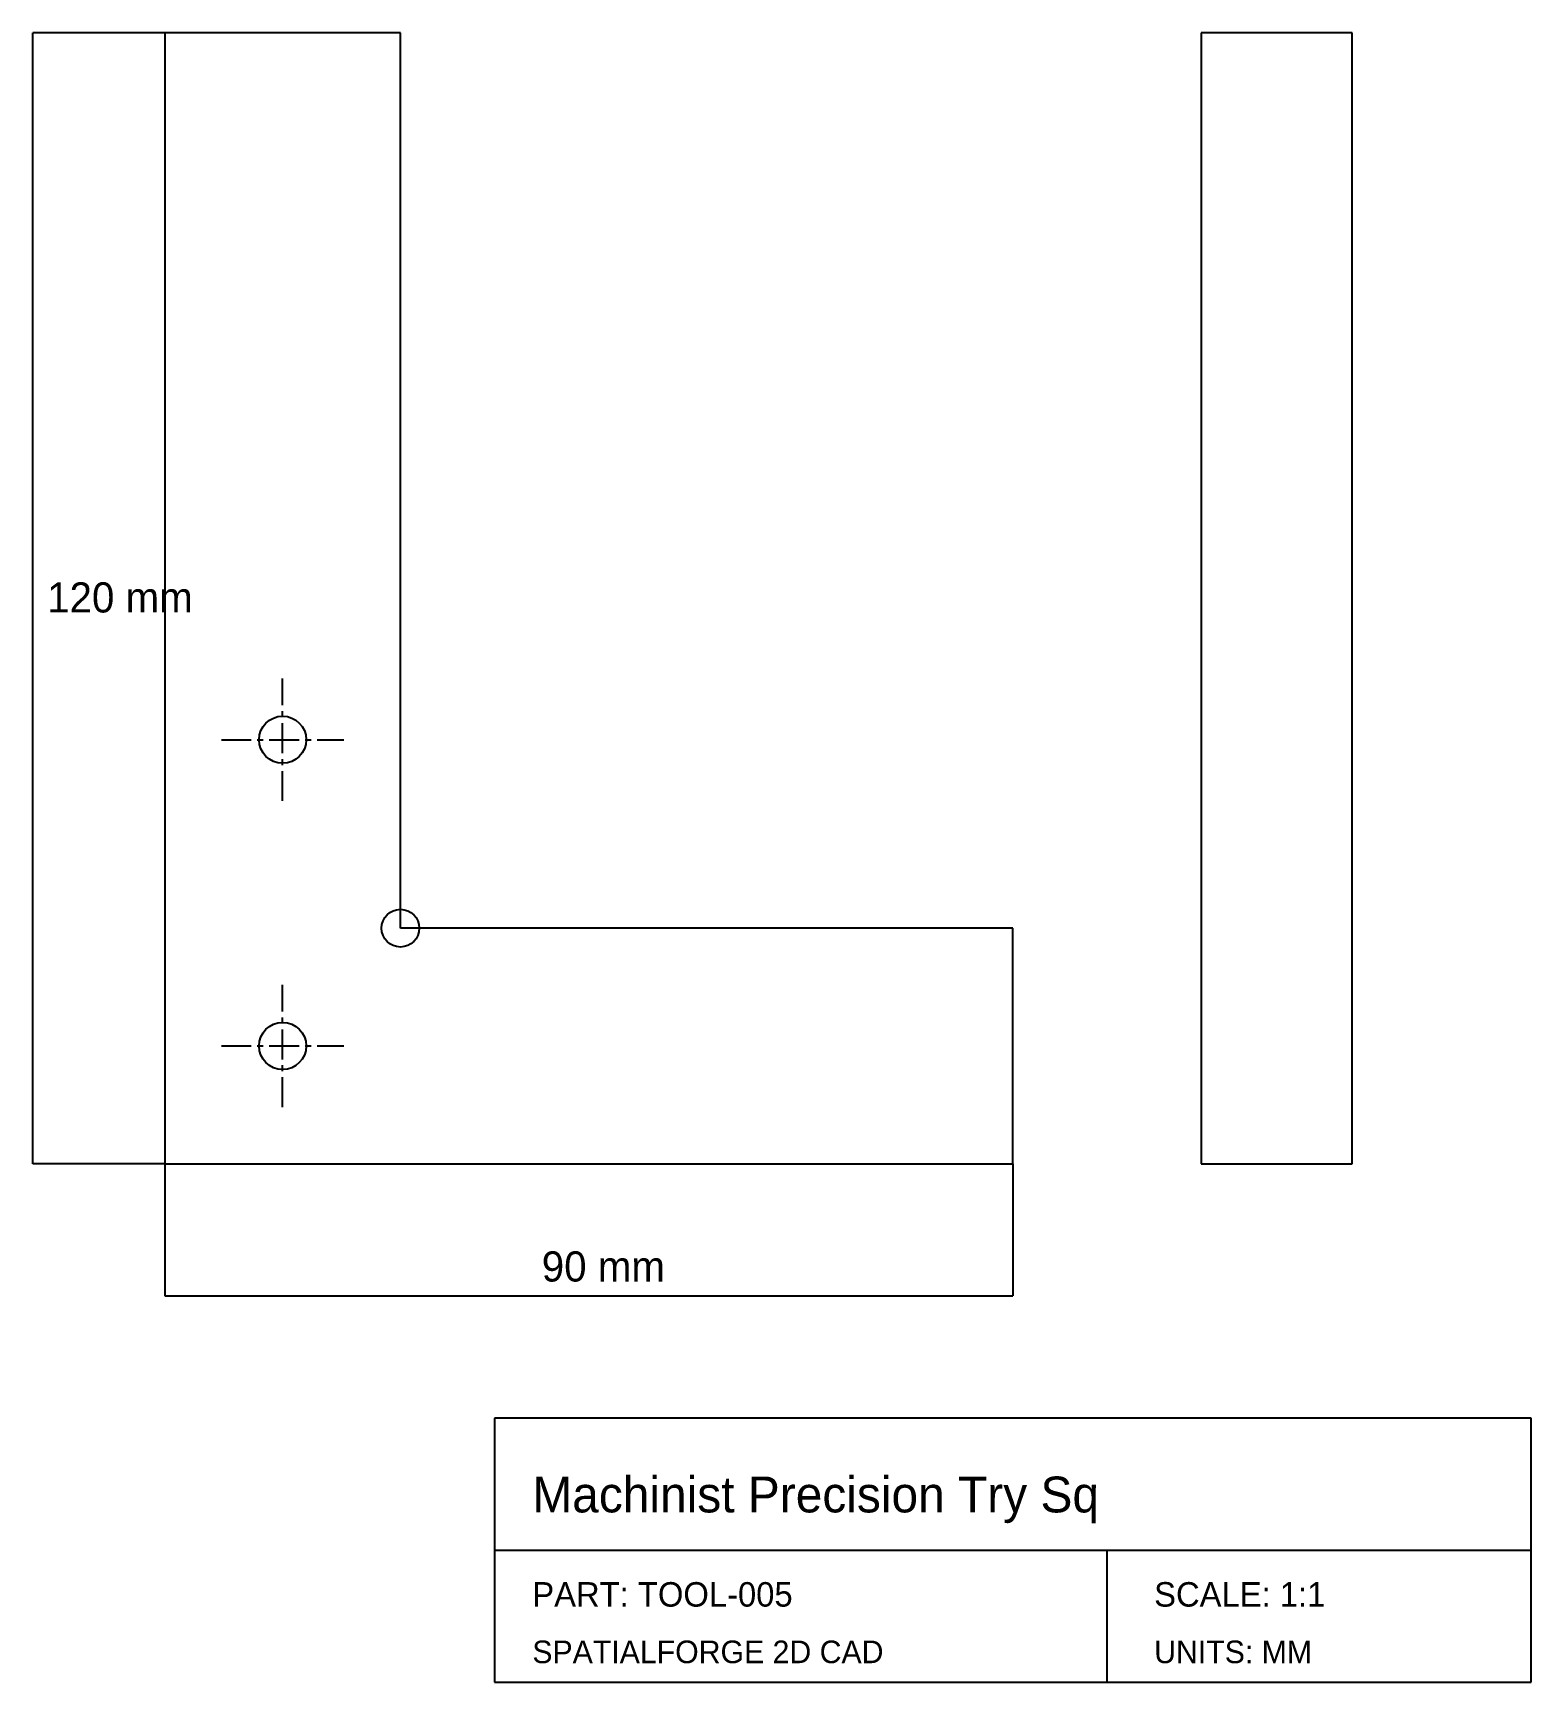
# Model space of a CAD drawing. Header units: millimetres. Extents: x 16 to 175, y -25 to 150.
import ezdxf

# ---------------------------------------------------------------- set-up
doc = ezdxf.new("R2010")
doc.units = ezdxf.units.MM
doc.linetypes.add('CENTER', pattern=[5.08, 3.175, -0.635, 0.635, -0.635])
for name, color, linetype in [('CENTER', 1, 'CENTER'), ('DIM', 3, 'CONTINUOUS'), ('TITLE', 5, 'CONTINUOUS'), ('VISIBLE', 7, 'CONTINUOUS')]:
    doc.layers.add(name, color=color, linetype=linetype)

msp = doc.modelspace()

# ---------------------------------------------------------------- linework, layer by layer
at = {"layer": 'CENTER', "linetype": 'CENTER'}
for p, q in [((42.5, 68.5), (42.5, 81.5)), ((36, 75), (49, 75)), ((42.5, 36), (42.5, 49)), ((36, 42.5), (49, 42.5))]:
    msp.add_line(p, q, dxfattribs=at)
at = {"layer": 'DIM'}
for p, q in [((30, 150), (16, 150)), ((16, 30), (16, 150)), ((30, 30), (16, 30)), ((30, 30), (30, 16)), ((120, 30), (120, 16)), ((30, 16), (120, 16))]:
    msp.add_line(p, q, dxfattribs=at)
at = {"layer": 'TITLE', "linetype": 'CONTINUOUS'}
for p, q in [((175, 3), (65, 3)), ((65, 3), (65, -25)), ((175, -25), (175, 3)), ((65, -25), (175, -25))]:
    msp.add_line(p, q, dxfattribs=at)
at = {"layer": 'TITLE'}
for p, q in [((65, -11), (175, -11)), ((130, -25), (130, -11))]:
    msp.add_line(p, q, dxfattribs=at)
at = {"layer": 'VISIBLE', "linetype": 'CONTINUOUS'}
for p, q in [((55, 150), (30, 150)), ((30, 150), (30, 30)), ((55, 55), (55, 150)), ((156, 150), (140, 150)), ((140, 150), (140, 30)), ((156, 30), (156, 150)), ((120, 55), (55, 55)), ((120, 30), (120, 55)), ((30, 30), (120, 30)), ((140, 30), (156, 30))]:
    msp.add_line(p, q, dxfattribs=at)
at = {"layer": 'VISIBLE'}
for centre, radius in [((42.5, 75), 2.5), ((55, 55), 2), ((42.5, 42.5), 2.5)]:
    msp.add_circle(centre, radius, dxfattribs=at)

# ---------------------------------------------------------------- texts
at = {"layer": 'DIM'}
for s, p in [('120 mm', (17.5, 88.5)), ('90 mm', (70, 17.5))]:
    msp.add_text(s, height=3.2, dxfattribs=at).set_placement(p)
at = {"layer": 'TITLE'}
for s, height, p in [('Machinist Precision Try Sq', 3.8, (69, -7)), ('PART: TOOL-005', 2.6, (69, -17)), ('SCALE: 1:1', 2.6, (135, -17)), ('SPATIALFORGE 2D CAD', 2.4, (69, -23)), ('UNITS: MM', 2.4, (135, -23))]:
    msp.add_text(s, height=height, dxfattribs=at).set_placement(p)

doc.saveas('drawing.dxf')
